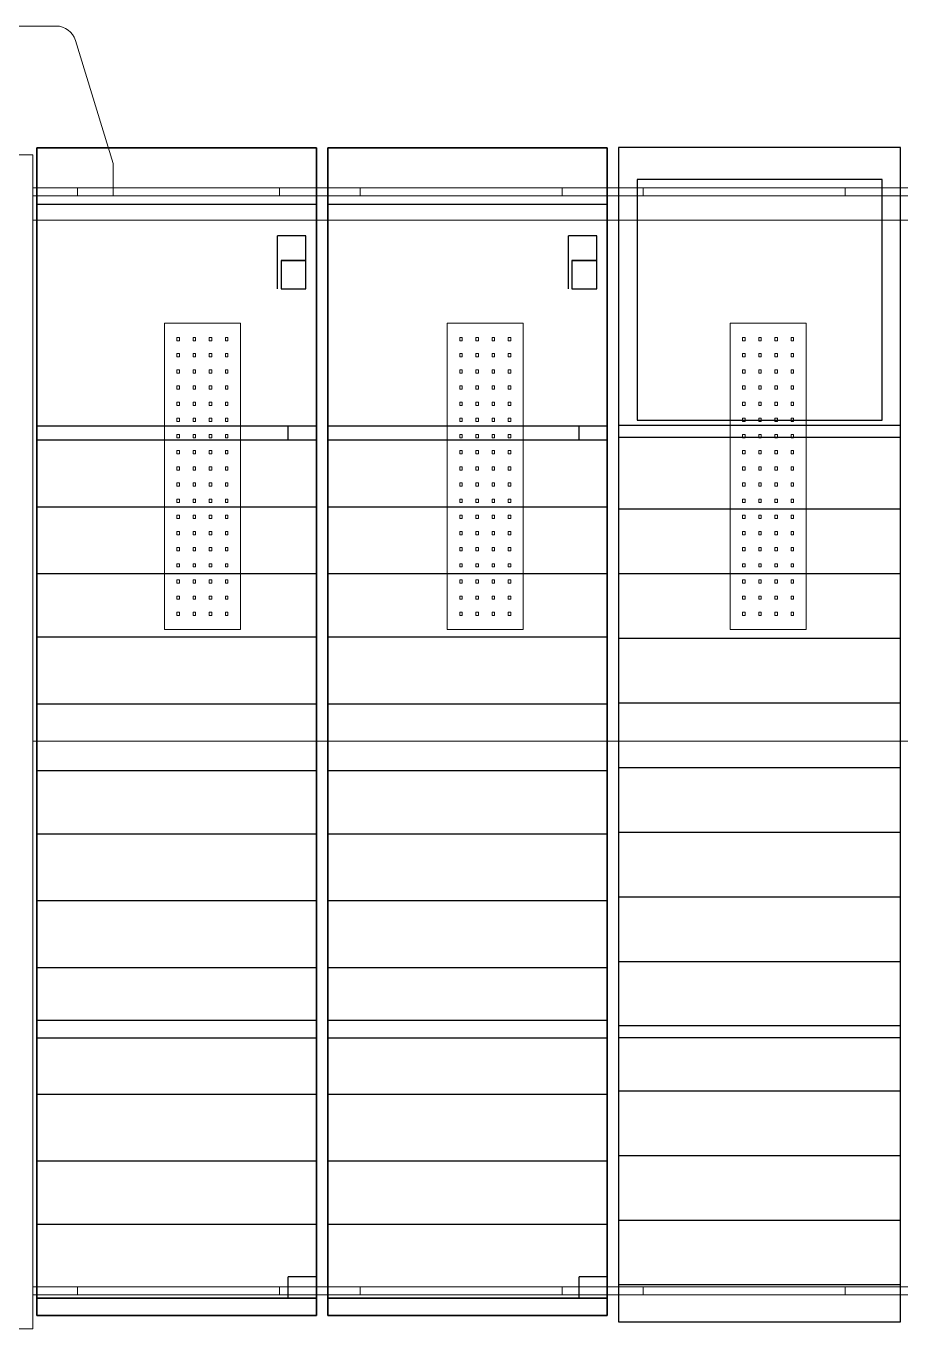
# Model space of a CAD drawing. Header units: millimetres. Extents: x 0 to 3780, y 0 to 2673.
# Drawn here: x 679.7 to 787.9, y 224.8 to 386 of the extents above; entities that cross this region are included whole.
import ezdxf

# ---------------------------------------------------------------- set-up
doc = ezdxf.new("R2010")
doc.units = ezdxf.units.MM
for name, color, linetype, lineweight in [('AM_0', 7, 'Continuous', 5), ('AM_9', 6, 'Continuous', 5), ('EPLAN102', 7, 'Continuous', 5)]:
    doc.layers.add(name, color=color, linetype=linetype, lineweight=lineweight)

msp = doc.modelspace()

# ---------------------------------------------------------------- linework, layer by layer
at = {"layer": 'AM_0'}
for p, q in [((683.39, 386.03), (657.48, 386.03)), ((690.43, 369.03), (685.78, 384.26)), ((680.48, 370.08), (670.58, 370.08)), ((680.48, 224.8), (680.48, 370.08)), ((690.43, 366.03), (690.43, 369.03)), ((680.48, 366.03), (855.73, 366.03)), ((680.48, 365.03), (855.73, 365.03)), ((855.73, 362.02), (680.48, 362.02)), ((696.79, 349.25), (696.79, 311.35)), ((706.19, 349.25), (696.79, 349.25)), ((706.19, 311.35), (706.19, 349.25)), ((731.79, 349.25), (731.79, 311.35)), ((741.19, 349.25), (731.79, 349.25)), ((741.19, 311.35), (741.19, 349.25)), ((766.79, 349.25), (766.79, 311.35)), ((776.19, 349.25), (766.79, 349.25)), ((776.19, 311.35), (776.19, 349.25)), ((698.64, 347.5), (698.34, 347.5)), ((698.34, 347.5), (698.34, 347.09)), ((698.34, 347.09), (698.64, 347.09)), ((698.64, 347.09), (698.64, 347.5)), ((700.34, 347.5), (700.34, 347.09)), ((700.64, 347.5), (700.34, 347.5)), ((700.34, 347.09), (700.64, 347.09)), ((700.64, 347.09), (700.64, 347.5)), ((702.34, 347.5), (702.34, 347.09)), ((702.64, 347.5), (702.34, 347.5)), ((702.34, 347.09), (702.64, 347.09)), ((702.64, 347.09), (702.64, 347.5)), ((704.34, 347.5), (704.34, 347.09)), ((704.64, 347.5), (704.34, 347.5)), ((704.34, 347.09), (704.64, 347.09)), ((704.64, 347.09), (704.64, 347.5)), ((733.64, 347.5), (733.34, 347.5)), ((733.34, 347.5), (733.34, 347.09)), ((733.34, 347.09), (733.64, 347.09)), ((733.64, 347.09), (733.64, 347.5)), ((735.64, 347.5), (735.34, 347.5)), ((735.34, 347.5), (735.34, 347.09)), ((735.34, 347.09), (735.64, 347.09)), ((735.64, 347.09), (735.64, 347.5)), ((737.34, 347.5), (737.34, 347.09)), ((737.64, 347.5), (737.34, 347.5)), ((737.34, 347.09), (737.64, 347.09)), ((737.64, 347.09), (737.64, 347.5)), ((739.34, 347.5), (739.34, 347.09)), ((739.64, 347.5), (739.34, 347.5)), ((739.34, 347.09), (739.64, 347.09)), ((739.64, 347.09), (739.64, 347.5)), ((768.34, 347.5), (768.34, 347.09)), ((768.64, 347.5), (768.34, 347.5)), ((768.34, 347.09), (768.64, 347.09)), ((768.64, 347.09), (768.64, 347.5)), ((770.34, 347.5), (770.34, 347.09)), ((770.64, 347.5), (770.34, 347.5)), ((770.34, 347.09), (770.64, 347.09)), ((770.64, 347.09), (770.64, 347.5)), ((772.34, 347.5), (772.34, 347.09)), ((772.64, 347.5), (772.34, 347.5)), ((772.34, 347.09), (772.64, 347.09)), ((772.64, 347.09), (772.64, 347.5)), ((774.34, 347.5), (774.34, 347.09)), ((774.64, 347.5), (774.34, 347.5)), ((774.34, 347.09), (774.64, 347.09)), ((774.64, 347.09), (774.64, 347.5)), ((698.34, 345.5), (698.34, 345.09)), ((698.64, 345.5), (698.34, 345.5)), ((698.34, 345.09), (698.64, 345.09)), ((698.64, 345.09), (698.64, 345.5)), ((700.34, 345.5), (700.34, 345.09)), ((700.64, 345.5), (700.34, 345.5)), ((700.34, 345.09), (700.64, 345.09)), ((700.64, 345.09), (700.64, 345.5)), ((702.64, 345.5), (702.34, 345.5)), ((702.34, 345.5), (702.34, 345.09)), ((702.34, 345.09), (702.64, 345.09)), ((702.64, 345.09), (702.64, 345.5)), ((704.34, 345.5), (704.34, 345.09)), ((704.64, 345.5), (704.34, 345.5)), ((704.34, 345.09), (704.64, 345.09)), ((704.64, 345.09), (704.64, 345.5)), ((733.64, 345.5), (733.34, 345.5)), ((733.34, 345.5), (733.34, 345.09)), ((733.34, 345.09), (733.64, 345.09)), ((733.64, 345.09), (733.64, 345.5)), ((735.64, 345.5), (735.34, 345.5)), ((735.34, 345.5), (735.34, 345.09)), ((735.34, 345.09), (735.64, 345.09)), ((735.64, 345.09), (735.64, 345.5)), ((737.34, 345.5), (737.34, 345.09)), ((737.64, 345.5), (737.34, 345.5)), ((737.34, 345.09), (737.64, 345.09)), ((737.64, 345.09), (737.64, 345.5)), ((739.34, 345.5), (739.34, 345.09)), ((739.64, 345.5), (739.34, 345.5)), ((739.34, 345.09), (739.64, 345.09)), ((739.64, 345.09), (739.64, 345.5)), ((768.34, 345.5), (768.34, 345.09)), ((768.64, 345.5), (768.34, 345.5)), ((768.34, 345.09), (768.64, 345.09)), ((768.64, 345.09), (768.64, 345.5)), ((770.34, 345.5), (770.34, 345.09)), ((770.64, 345.5), (770.34, 345.5)), ((770.34, 345.09), (770.64, 345.09)), ((770.64, 345.09), (770.64, 345.5)), ((772.34, 345.5), (772.34, 345.09)), ((772.64, 345.5), (772.34, 345.5)), ((772.34, 345.09), (772.64, 345.09)), ((772.64, 345.09), (772.64, 345.5)), ((774.34, 345.5), (774.34, 345.09)), ((774.64, 345.5), (774.34, 345.5)), ((774.34, 345.09), (774.64, 345.09)), ((774.64, 345.09), (774.64, 345.5)), ((698.34, 343.5), (698.34, 343.09)), ((698.64, 343.5), (698.34, 343.5)), ((698.64, 343.09), (698.64, 343.5)), ((700.34, 343.5), (700.34, 343.09)), ((700.64, 343.5), (700.34, 343.5)), ((700.64, 343.09), (700.64, 343.5)), ((702.34, 343.5), (702.34, 343.09)), ((702.64, 343.5), (702.34, 343.5)), ((702.64, 343.09), (702.64, 343.5)), ((704.34, 343.5), (704.34, 343.09)), ((704.64, 343.5), (704.34, 343.5)), ((704.64, 343.09), (704.64, 343.5)), ((733.64, 343.5), (733.34, 343.5)), ((733.34, 343.5), (733.34, 343.09)), ((733.64, 343.09), (733.64, 343.5)), ((735.64, 343.5), (735.34, 343.5)), ((735.34, 343.5), (735.34, 343.09)), ((735.64, 343.09), (735.64, 343.5)), ((737.34, 343.5), (737.34, 343.09)), ((737.64, 343.5), (737.34, 343.5)), ((737.64, 343.09), (737.64, 343.5)), ((739.34, 343.5), (739.34, 343.09)), ((739.64, 343.5), (739.34, 343.5)), ((739.64, 343.09), (739.64, 343.5)), ((768.34, 343.5), (768.34, 343.09)), ((768.64, 343.5), (768.34, 343.5)), ((768.64, 343.09), (768.64, 343.5)), ((770.34, 343.5), (770.34, 343.09)), ((770.64, 343.5), (770.34, 343.5)), ((770.64, 343.09), (770.64, 343.5)), ((772.64, 343.5), (772.34, 343.5)), ((772.34, 343.5), (772.34, 343.09)), ((772.64, 343.09), (772.64, 343.5)), ((774.34, 343.5), (774.34, 343.09)), ((774.64, 343.5), (774.34, 343.5)), ((774.64, 343.09), (774.64, 343.5)), ((698.34, 343.09), (698.64, 343.09)), ((700.34, 343.09), (700.64, 343.09)), ((702.34, 343.09), (702.64, 343.09)), ((704.34, 343.09), (704.64, 343.09)), ((733.34, 343.09), (733.64, 343.09)), ((735.34, 343.09), (735.64, 343.09)), ((737.34, 343.09), (737.64, 343.09)), ((739.34, 343.09), (739.64, 343.09)), ((768.34, 343.09), (768.64, 343.09)), ((770.34, 343.09), (770.64, 343.09)), ((772.34, 343.09), (772.64, 343.09)), ((774.34, 343.09), (774.64, 343.09)), ((698.64, 341.5), (698.34, 341.5)), ((698.34, 341.5), (698.34, 341.09)), ((698.34, 341.09), (698.64, 341.09)), ((698.64, 341.09), (698.64, 341.5)), ((700.34, 341.5), (700.34, 341.09)), ((700.64, 341.5), (700.34, 341.5)), ((700.34, 341.09), (700.64, 341.09)), ((700.64, 341.09), (700.64, 341.5)), ((702.34, 341.5), (702.34, 341.09)), ((702.64, 341.5), (702.34, 341.5)), ((702.34, 341.09), (702.64, 341.09)), ((702.64, 341.09), (702.64, 341.5)), ((704.64, 341.5), (704.34, 341.5)), ((704.34, 341.5), (704.34, 341.09)), ((704.34, 341.09), (704.64, 341.09)), ((704.64, 341.09), (704.64, 341.5)), ((733.64, 341.5), (733.34, 341.5)), ((733.34, 341.5), (733.34, 341.09)), ((733.34, 341.09), (733.64, 341.09)), ((733.64, 341.09), (733.64, 341.5)), ((735.64, 341.5), (735.34, 341.5)), ((735.34, 341.5), (735.34, 341.09)), ((735.34, 341.09), (735.64, 341.09)), ((735.64, 341.09), (735.64, 341.5)), ((737.34, 341.5), (737.34, 341.09)), ((737.64, 341.5), (737.34, 341.5)), ((737.34, 341.09), (737.64, 341.09)), ((737.64, 341.09), (737.64, 341.5)), ((739.34, 341.5), (739.34, 341.09)), ((739.64, 341.5), (739.34, 341.5)), ((739.34, 341.09), (739.64, 341.09)), ((739.64, 341.09), (739.64, 341.5)), ((768.34, 341.5), (768.34, 341.09)), ((768.64, 341.5), (768.34, 341.5)), ((768.34, 341.09), (768.64, 341.09)), ((768.64, 341.09), (768.64, 341.5)), ((770.34, 341.5), (770.34, 341.09)), ((770.64, 341.5), (770.34, 341.5)), ((770.34, 341.09), (770.64, 341.09)), ((770.64, 341.09), (770.64, 341.5)), ((772.34, 341.5), (772.34, 341.09)), ((772.64, 341.5), (772.34, 341.5)), ((772.34, 341.09), (772.64, 341.09)), ((772.64, 341.09), (772.64, 341.5)), ((774.34, 341.5), (774.34, 341.09)), ((774.64, 341.5), (774.34, 341.5)), ((774.34, 341.09), (774.64, 341.09)), ((774.64, 341.09), (774.64, 341.5)), ((698.64, 339.5), (698.34, 339.5)), ((698.34, 339.5), (698.34, 339.09)), ((698.34, 339.09), (698.64, 339.09)), ((698.64, 339.09), (698.64, 339.5)), ((700.34, 339.5), (700.34, 339.09)), ((700.64, 339.5), (700.34, 339.5)), ((700.34, 339.09), (700.64, 339.09)), ((700.64, 339.09), (700.64, 339.5)), ((702.34, 339.5), (702.34, 339.09)), ((702.64, 339.5), (702.34, 339.5)), ((702.34, 339.09), (702.64, 339.09)), ((702.64, 339.09), (702.64, 339.5)), ((704.34, 339.5), (704.34, 339.09)), ((704.64, 339.5), (704.34, 339.5)), ((704.34, 339.09), (704.64, 339.09)), ((704.64, 339.09), (704.64, 339.5)), ((733.64, 339.5), (733.34, 339.5)), ((733.34, 339.5), (733.34, 339.09)), ((733.34, 339.09), (733.64, 339.09)), ((733.64, 339.09), (733.64, 339.5)), ((735.64, 339.5), (735.34, 339.5)), ((735.34, 339.5), (735.34, 339.09)), ((735.34, 339.09), (735.64, 339.09)), ((735.64, 339.09), (735.64, 339.5)), ((737.34, 339.5), (737.34, 339.09)), ((737.64, 339.5), (737.34, 339.5)), ((737.34, 339.09), (737.64, 339.09)), ((737.64, 339.09), (737.64, 339.5)), ((739.34, 339.5), (739.34, 339.09)), ((739.64, 339.5), (739.34, 339.5)), ((739.34, 339.09), (739.64, 339.09)), ((739.64, 339.09), (739.64, 339.5)), ((768.34, 339.5), (768.34, 339.09)), ((768.64, 339.5), (768.34, 339.5)), ((768.34, 339.09), (768.64, 339.09)), ((768.64, 339.09), (768.64, 339.5)), ((770.34, 339.5), (770.34, 339.09)), ((770.64, 339.5), (770.34, 339.5)), ((770.34, 339.09), (770.64, 339.09)), ((770.64, 339.09), (770.64, 339.5)), ((772.64, 339.5), (772.34, 339.5)), ((772.34, 339.5), (772.34, 339.09)), ((772.34, 339.09), (772.64, 339.09)), ((772.64, 339.09), (772.64, 339.5)), ((774.34, 339.5), (774.34, 339.09)), ((774.64, 339.5), (774.34, 339.5)), ((774.34, 339.09), (774.64, 339.09)), ((774.64, 339.09), (774.64, 339.5)), ((698.34, 337.5), (698.34, 337.09)), ((698.64, 337.5), (698.34, 337.5)), ((698.34, 337.09), (698.64, 337.09)), ((698.64, 337.09), (698.64, 337.5)), ((700.34, 337.5), (700.34, 337.09)), ((700.64, 337.5), (700.34, 337.5)), ((700.34, 337.09), (700.64, 337.09)), ((700.64, 337.09), (700.64, 337.5)), ((702.34, 337.5), (702.34, 337.09)), ((702.64, 337.5), (702.34, 337.5)), ((702.34, 337.09), (702.64, 337.09)), ((702.64, 337.09), (702.64, 337.5)), ((704.34, 337.5), (704.34, 337.09)), ((704.64, 337.5), (704.34, 337.5)), ((704.34, 337.09), (704.64, 337.09)), ((704.64, 337.09), (704.64, 337.5)), ((733.64, 337.5), (733.34, 337.5)), ((733.34, 337.5), (733.34, 337.09)), ((733.34, 337.09), (733.64, 337.09)), ((733.64, 337.09), (733.64, 337.5)), ((735.64, 337.5), (735.34, 337.5)), ((735.34, 337.5), (735.34, 337.09)), ((735.34, 337.09), (735.64, 337.09)), ((735.64, 337.09), (735.64, 337.5)), ((737.34, 337.5), (737.34, 337.09)), ((737.64, 337.5), (737.34, 337.5)), ((737.34, 337.09), (737.64, 337.09)), ((737.64, 337.09), (737.64, 337.5)), ((739.34, 337.5), (739.34, 337.09)), ((739.64, 337.5), (739.34, 337.5)), ((739.34, 337.09), (739.64, 337.09)), ((739.64, 337.09), (739.64, 337.5)), ((768.34, 337.5), (768.34, 337.09)), ((768.64, 337.5), (768.34, 337.5)), ((768.34, 337.09), (768.64, 337.09)), ((768.64, 337.09), (768.64, 337.5)), ((770.34, 337.5), (770.34, 337.09)), ((770.64, 337.5), (770.34, 337.5)), ((770.34, 337.09), (770.64, 337.09)), ((770.64, 337.09), (770.64, 337.5)), ((772.34, 337.5), (772.34, 337.09)), ((772.64, 337.5), (772.34, 337.5)), ((772.34, 337.09), (772.64, 337.09)), ((772.64, 337.09), (772.64, 337.5)), ((774.34, 337.5), (774.34, 337.09)), ((774.64, 337.5), (774.34, 337.5)), ((774.34, 337.09), (774.64, 337.09)), ((774.64, 337.09), (774.64, 337.5)), ((698.34, 335.5), (698.34, 335.09)), ((698.64, 335.5), (698.34, 335.5)), ((698.64, 335.09), (698.64, 335.5)), ((700.34, 335.5), (700.34, 335.09)), ((700.64, 335.5), (700.34, 335.5)), ((700.64, 335.09), (700.64, 335.5)), ((702.34, 335.5), (702.34, 335.09)), ((702.64, 335.5), (702.34, 335.5)), ((702.64, 335.09), (702.64, 335.5)), ((704.34, 335.5), (704.34, 335.09)), ((704.64, 335.5), (704.34, 335.5)), ((704.64, 335.09), (704.64, 335.5)), ((733.64, 335.5), (733.34, 335.5)), ((733.34, 335.5), (733.34, 335.09)), ((733.64, 335.09), (733.64, 335.5)), ((735.64, 335.5), (735.34, 335.5)), ((735.34, 335.5), (735.34, 335.09)), ((735.64, 335.09), (735.64, 335.5)), ((737.64, 335.5), (737.34, 335.5)), ((737.34, 335.5), (737.34, 335.09)), ((737.64, 335.09), (737.64, 335.5)), ((739.34, 335.5), (739.34, 335.09)), ((739.64, 335.5), (739.34, 335.5)), ((739.64, 335.09), (739.64, 335.5)), ((768.34, 335.5), (768.34, 335.09)), ((768.64, 335.5), (768.34, 335.5)), ((768.64, 335.09), (768.64, 335.5)), ((770.34, 335.5), (770.34, 335.09)), ((770.64, 335.5), (770.34, 335.5)), ((770.64, 335.09), (770.64, 335.5)), ((772.34, 335.5), (772.34, 335.09)), ((772.64, 335.5), (772.34, 335.5)), ((772.64, 335.09), (772.64, 335.5)), ((774.34, 335.5), (774.34, 335.09)), ((774.64, 335.5), (774.34, 335.5)), ((774.64, 335.09), (774.64, 335.5)), ((698.34, 335.09), (698.64, 335.09)), ((700.34, 335.09), (700.64, 335.09)), ((702.34, 335.09), (702.64, 335.09)), ((704.34, 335.09), (704.64, 335.09)), ((733.34, 335.09), (733.64, 335.09)), ((735.34, 335.09), (735.64, 335.09)), ((737.34, 335.09), (737.64, 335.09)), ((739.34, 335.09), (739.64, 335.09)), ((768.34, 335.09), (768.64, 335.09)), ((770.34, 335.09), (770.64, 335.09)), ((772.34, 335.09), (772.64, 335.09)), ((774.34, 335.09), (774.64, 335.09)), ((698.34, 333.5), (698.34, 333.09)), ((698.64, 333.5), (698.34, 333.5)), ((698.34, 333.09), (698.64, 333.09)), ((698.64, 333.09), (698.64, 333.5)), ((700.34, 333.5), (700.34, 333.09)), ((700.64, 333.5), (700.34, 333.5)), ((700.34, 333.09), (700.64, 333.09)), ((700.64, 333.09), (700.64, 333.5)), ((702.34, 333.5), (702.34, 333.09)), ((702.64, 333.5), (702.34, 333.5)), ((702.34, 333.09), (702.64, 333.09)), ((702.64, 333.09), (702.64, 333.5)), ((704.64, 333.5), (704.34, 333.5)), ((704.34, 333.5), (704.34, 333.09)), ((704.34, 333.09), (704.64, 333.09)), ((704.64, 333.09), (704.64, 333.5)), ((733.64, 333.5), (733.34, 333.5)), ((733.34, 333.5), (733.34, 333.09)), ((733.34, 333.09), (733.64, 333.09)), ((733.64, 333.09), (733.64, 333.5)), ((735.64, 333.5), (735.34, 333.5)), ((735.34, 333.5), (735.34, 333.09)), ((735.34, 333.09), (735.64, 333.09)), ((735.64, 333.09), (735.64, 333.5)), ((737.64, 333.5), (737.34, 333.5)), ((737.34, 333.5), (737.34, 333.09)), ((737.34, 333.09), (737.64, 333.09)), ((737.64, 333.09), (737.64, 333.5)), ((739.34, 333.5), (739.34, 333.09)), ((739.64, 333.5), (739.34, 333.5)), ((739.34, 333.09), (739.64, 333.09)), ((739.64, 333.09), (739.64, 333.5)), ((768.34, 333.5), (768.34, 333.09)), ((768.64, 333.5), (768.34, 333.5)), ((768.34, 333.09), (768.64, 333.09)), ((768.64, 333.09), (768.64, 333.5)), ((770.34, 333.5), (770.34, 333.09)), ((770.64, 333.5), (770.34, 333.5)), ((770.34, 333.09), (770.64, 333.09)), ((770.64, 333.09), (770.64, 333.5)), ((772.34, 333.5), (772.34, 333.09)), ((772.64, 333.5), (772.34, 333.5)), ((772.34, 333.09), (772.64, 333.09)), ((772.64, 333.09), (772.64, 333.5)), ((774.34, 333.5), (774.34, 333.09)), ((774.64, 333.5), (774.34, 333.5)), ((774.34, 333.09), (774.64, 333.09)), ((774.64, 333.09), (774.64, 333.5)), ((698.34, 331.5), (698.34, 331.09)), ((698.64, 331.5), (698.34, 331.5)), ((698.34, 331.09), (698.64, 331.09)), ((698.64, 331.09), (698.64, 331.5)), ((700.34, 331.5), (700.34, 331.09)), ((700.64, 331.5), (700.34, 331.5)), ((700.34, 331.09), (700.64, 331.09)), ((700.64, 331.09), (700.64, 331.5)), ((702.34, 331.5), (702.34, 331.09)), ((702.64, 331.5), (702.34, 331.5)), ((702.34, 331.09), (702.64, 331.09)), ((702.64, 331.09), (702.64, 331.5)), ((704.34, 331.5), (704.34, 331.09)), ((704.64, 331.5), (704.34, 331.5)), ((704.34, 331.09), (704.64, 331.09)), ((704.64, 331.09), (704.64, 331.5)), ((733.64, 331.5), (733.34, 331.5)), ((733.34, 331.5), (733.34, 331.09)), ((733.34, 331.09), (733.64, 331.09)), ((733.64, 331.09), (733.64, 331.5)), ((735.64, 331.5), (735.34, 331.5)), ((735.34, 331.5), (735.34, 331.09)), ((735.34, 331.09), (735.64, 331.09)), ((735.64, 331.09), (735.64, 331.5)), ((737.64, 331.5), (737.34, 331.5)), ((737.34, 331.5), (737.34, 331.09)), ((737.34, 331.09), (737.64, 331.09)), ((737.64, 331.09), (737.64, 331.5)), ((739.34, 331.5), (739.34, 331.09)), ((739.64, 331.5), (739.34, 331.5)), ((739.34, 331.09), (739.64, 331.09)), ((739.64, 331.09), (739.64, 331.5)), ((768.34, 331.5), (768.34, 331.09)), ((768.64, 331.5), (768.34, 331.5)), ((768.34, 331.09), (768.64, 331.09)), ((768.64, 331.09), (768.64, 331.5)), ((770.34, 331.5), (770.34, 331.09)), ((770.64, 331.5), (770.34, 331.5)), ((770.34, 331.09), (770.64, 331.09)), ((770.64, 331.09), (770.64, 331.5)), ((772.34, 331.5), (772.34, 331.09)), ((772.64, 331.5), (772.34, 331.5)), ((772.34, 331.09), (772.64, 331.09)), ((772.64, 331.09), (772.64, 331.5)), ((774.34, 331.5), (774.34, 331.09)), ((774.64, 331.5), (774.34, 331.5)), ((774.34, 331.09), (774.64, 331.09)), ((774.64, 331.09), (774.64, 331.5)), ((698.64, 329.5), (698.34, 329.5)), ((698.34, 329.5), (698.34, 329.09)), ((698.34, 329.09), (698.64, 329.09)), ((698.64, 329.09), (698.64, 329.5)), ((700.34, 329.5), (700.34, 329.09)), ((700.64, 329.5), (700.34, 329.5)), ((700.34, 329.09), (700.64, 329.09)), ((700.64, 329.09), (700.64, 329.5)), ((702.34, 329.5), (702.34, 329.09)), ((702.64, 329.5), (702.34, 329.5)), ((702.34, 329.09), (702.64, 329.09)), ((702.64, 329.09), (702.64, 329.5)), ((704.64, 329.5), (704.34, 329.5)), ((704.34, 329.5), (704.34, 329.09)), ((704.34, 329.09), (704.64, 329.09)), ((704.64, 329.09), (704.64, 329.5)), ((733.64, 329.5), (733.34, 329.5)), ((733.34, 329.5), (733.34, 329.09)), ((733.34, 329.09), (733.64, 329.09)), ((733.64, 329.09), (733.64, 329.5)), ((735.64, 329.5), (735.34, 329.5)), ((735.34, 329.5), (735.34, 329.09)), ((735.34, 329.09), (735.64, 329.09)), ((735.64, 329.09), (735.64, 329.5)), ((737.64, 329.5), (737.34, 329.5)), ((737.34, 329.5), (737.34, 329.09)), ((737.34, 329.09), (737.64, 329.09)), ((737.64, 329.09), (737.64, 329.5)), ((739.34, 329.5), (739.34, 329.09)), ((739.64, 329.5), (739.34, 329.5)), ((739.34, 329.09), (739.64, 329.09)), ((739.64, 329.09), (739.64, 329.5)), ((768.34, 329.5), (768.34, 329.09)), ((768.64, 329.5), (768.34, 329.5)), ((768.34, 329.09), (768.64, 329.09)), ((768.64, 329.09), (768.64, 329.5)), ((770.34, 329.5), (770.34, 329.09)), ((770.64, 329.5), (770.34, 329.5)), ((770.34, 329.09), (770.64, 329.09)), ((770.64, 329.09), (770.64, 329.5)), ((772.34, 329.5), (772.34, 329.09)), ((772.64, 329.5), (772.34, 329.5)), ((772.34, 329.09), (772.64, 329.09)), ((772.64, 329.09), (772.64, 329.5)), ((774.34, 329.5), (774.34, 329.09)), ((774.64, 329.5), (774.34, 329.5)), ((774.34, 329.09), (774.64, 329.09)), ((774.64, 329.09), (774.64, 329.5)), ((698.34, 327.5), (698.34, 327.09)), ((698.64, 327.5), (698.34, 327.5)), ((698.64, 327.09), (698.64, 327.5)), ((700.34, 327.5), (700.34, 327.09)), ((700.64, 327.5), (700.34, 327.5)), ((700.64, 327.09), (700.64, 327.5)), ((702.34, 327.5), (702.34, 327.09)), ((702.64, 327.5), (702.34, 327.5)), ((702.64, 327.09), (702.64, 327.5)), ((704.34, 327.5), (704.34, 327.09)), ((704.64, 327.5), (704.34, 327.5)), ((704.64, 327.09), (704.64, 327.5)), ((733.64, 327.5), (733.34, 327.5)), ((733.34, 327.5), (733.34, 327.09)), ((733.64, 327.09), (733.64, 327.5)), ((735.64, 327.5), (735.34, 327.5)), ((735.34, 327.5), (735.34, 327.09)), ((735.64, 327.09), (735.64, 327.5)), ((737.64, 327.5), (737.34, 327.5)), ((737.34, 327.5), (737.34, 327.09)), ((737.64, 327.09), (737.64, 327.5)), ((739.34, 327.5), (739.34, 327.09)), ((739.64, 327.5), (739.34, 327.5)), ((739.64, 327.09), (739.64, 327.5)), ((768.34, 327.5), (768.34, 327.09)), ((768.64, 327.5), (768.34, 327.5)), ((768.64, 327.09), (768.64, 327.5)), ((770.34, 327.5), (770.34, 327.09)), ((770.64, 327.5), (770.34, 327.5)), ((770.64, 327.09), (770.64, 327.5)), ((772.34, 327.5), (772.34, 327.09)), ((772.64, 327.5), (772.34, 327.5)), ((772.64, 327.09), (772.64, 327.5)), ((774.34, 327.5), (774.34, 327.09)), ((774.64, 327.5), (774.34, 327.5)), ((774.64, 327.09), (774.64, 327.5)), ((698.34, 327.09), (698.64, 327.09)), ((700.34, 327.09), (700.64, 327.09)), ((702.34, 327.09), (702.64, 327.09)), ((704.34, 327.09), (704.64, 327.09)), ((733.34, 327.09), (733.64, 327.09)), ((735.34, 327.09), (735.64, 327.09)), ((737.34, 327.09), (737.64, 327.09)), ((739.34, 327.09), (739.64, 327.09)), ((768.34, 327.09), (768.64, 327.09)), ((770.34, 327.09), (770.64, 327.09)), ((772.34, 327.09), (772.64, 327.09)), ((774.34, 327.09), (774.64, 327.09)), ((698.34, 325.5), (698.34, 325.09)), ((698.64, 325.5), (698.34, 325.5)), ((698.34, 325.09), (698.64, 325.09)), ((698.64, 325.09), (698.64, 325.5)), ((700.34, 325.5), (700.34, 325.09)), ((700.64, 325.5), (700.34, 325.5)), ((700.34, 325.09), (700.64, 325.09)), ((700.64, 325.09), (700.64, 325.5)), ((702.34, 325.5), (702.34, 325.09)), ((702.64, 325.5), (702.34, 325.5)), ((702.34, 325.09), (702.64, 325.09)), ((702.64, 325.09), (702.64, 325.5)), ((704.34, 325.5), (704.34, 325.09)), ((704.64, 325.5), (704.34, 325.5)), ((704.34, 325.09), (704.64, 325.09)), ((704.64, 325.09), (704.64, 325.5)), ((733.64, 325.5), (733.34, 325.5)), ((733.34, 325.5), (733.34, 325.09)), ((733.34, 325.09), (733.64, 325.09)), ((733.64, 325.09), (733.64, 325.5)), ((735.64, 325.5), (735.34, 325.5)), ((735.34, 325.5), (735.34, 325.09)), ((735.34, 325.09), (735.64, 325.09)), ((735.64, 325.09), (735.64, 325.5)), ((737.34, 325.5), (737.34, 325.09)), ((737.64, 325.5), (737.34, 325.5)), ((737.34, 325.09), (737.64, 325.09)), ((737.64, 325.09), (737.64, 325.5)), ((739.34, 325.5), (739.34, 325.09)), ((739.64, 325.5), (739.34, 325.5)), ((739.34, 325.09), (739.64, 325.09)), ((739.64, 325.09), (739.64, 325.5)), ((768.34, 325.5), (768.34, 325.09)), ((768.64, 325.5), (768.34, 325.5)), ((768.34, 325.09), (768.64, 325.09)), ((768.64, 325.09), (768.64, 325.5)), ((770.34, 325.5), (770.34, 325.09)), ((770.64, 325.5), (770.34, 325.5)), ((770.34, 325.09), (770.64, 325.09)), ((770.64, 325.09), (770.64, 325.5)), ((772.34, 325.5), (772.34, 325.09)), ((772.64, 325.5), (772.34, 325.5)), ((772.34, 325.09), (772.64, 325.09)), ((772.64, 325.09), (772.64, 325.5)), ((774.34, 325.5), (774.34, 325.09)), ((774.64, 325.5), (774.34, 325.5)), ((774.34, 325.09), (774.64, 325.09)), ((774.64, 325.09), (774.64, 325.5)), ((698.34, 323.5), (698.34, 323.09)), ((698.64, 323.5), (698.34, 323.5)), ((698.34, 323.09), (698.64, 323.09)), ((698.64, 323.09), (698.64, 323.5)), ((700.34, 323.5), (700.34, 323.09)), ((700.64, 323.5), (700.34, 323.5)), ((700.34, 323.09), (700.64, 323.09)), ((700.64, 323.09), (700.64, 323.5)), ((702.34, 323.5), (702.34, 323.09)), ((702.64, 323.5), (702.34, 323.5)), ((702.34, 323.09), (702.64, 323.09)), ((702.64, 323.09), (702.64, 323.5)), ((704.64, 323.5), (704.34, 323.5)), ((704.34, 323.5), (704.34, 323.09)), ((704.34, 323.09), (704.64, 323.09)), ((704.64, 323.09), (704.64, 323.5)), ((733.64, 323.5), (733.34, 323.5)), ((733.34, 323.5), (733.34, 323.09)), ((733.34, 323.09), (733.64, 323.09)), ((733.64, 323.09), (733.64, 323.5)), ((735.34, 323.5), (735.34, 323.09)), ((735.64, 323.5), (735.34, 323.5)), ((735.34, 323.09), (735.64, 323.09)), ((735.64, 323.09), (735.64, 323.5)), ((737.34, 323.5), (737.34, 323.09)), ((737.64, 323.5), (737.34, 323.5)), ((737.34, 323.09), (737.64, 323.09)), ((737.64, 323.09), (737.64, 323.5)), ((739.34, 323.5), (739.34, 323.09)), ((739.64, 323.5), (739.34, 323.5)), ((739.34, 323.09), (739.64, 323.09)), ((739.64, 323.09), (739.64, 323.5)), ((768.34, 323.5), (768.34, 323.09)), ((768.64, 323.5), (768.34, 323.5)), ((768.34, 323.09), (768.64, 323.09)), ((768.64, 323.09), (768.64, 323.5)), ((770.34, 323.5), (770.34, 323.09)), ((770.64, 323.5), (770.34, 323.5)), ((770.34, 323.09), (770.64, 323.09)), ((770.64, 323.09), (770.64, 323.5)), ((772.34, 323.5), (772.34, 323.09)), ((772.64, 323.5), (772.34, 323.5)), ((772.34, 323.09), (772.64, 323.09)), ((772.64, 323.09), (772.64, 323.5)), ((774.34, 323.5), (774.34, 323.09)), ((774.64, 323.5), (774.34, 323.5)), ((774.34, 323.09), (774.64, 323.09)), ((774.64, 323.09), (774.64, 323.5)), ((698.34, 321.5), (698.34, 321.09)), ((698.64, 321.5), (698.34, 321.5)), ((698.34, 321.09), (698.64, 321.09)), ((698.64, 321.09), (698.64, 321.5)), ((700.34, 321.5), (700.34, 321.09)), ((700.64, 321.5), (700.34, 321.5)), ((700.34, 321.09), (700.64, 321.09)), ((700.64, 321.09), (700.64, 321.5)), ((702.34, 321.5), (702.34, 321.09)), ((702.64, 321.5), (702.34, 321.5)), ((702.34, 321.09), (702.64, 321.09)), ((702.64, 321.09), (702.64, 321.5)), ((704.34, 321.5), (704.34, 321.09)), ((704.64, 321.5), (704.34, 321.5)), ((704.34, 321.09), (704.64, 321.09)), ((704.64, 321.09), (704.64, 321.5)), ((733.64, 321.5), (733.34, 321.5)), ((733.34, 321.5), (733.34, 321.09)), ((733.34, 321.09), (733.64, 321.09)), ((733.64, 321.09), (733.64, 321.5)), ((735.34, 321.5), (735.34, 321.09)), ((735.64, 321.5), (735.34, 321.5)), ((735.34, 321.09), (735.64, 321.09)), ((735.64, 321.09), (735.64, 321.5)), ((737.34, 321.5), (737.34, 321.09)), ((737.64, 321.5), (737.34, 321.5)), ((737.34, 321.09), (737.64, 321.09)), ((737.64, 321.09), (737.64, 321.5)), ((739.34, 321.5), (739.34, 321.09)), ((739.64, 321.5), (739.34, 321.5)), ((739.34, 321.09), (739.64, 321.09)), ((739.64, 321.09), (739.64, 321.5)), ((768.34, 321.5), (768.34, 321.09)), ((768.64, 321.5), (768.34, 321.5)), ((768.34, 321.09), (768.64, 321.09)), ((768.64, 321.09), (768.64, 321.5)), ((770.34, 321.5), (770.34, 321.09)), ((770.64, 321.5), (770.34, 321.5)), ((770.34, 321.09), (770.64, 321.09)), ((770.64, 321.09), (770.64, 321.5)), ((772.34, 321.5), (772.34, 321.09)), ((772.64, 321.5), (772.34, 321.5)), ((772.34, 321.09), (772.64, 321.09)), ((772.64, 321.09), (772.64, 321.5)), ((774.34, 321.5), (774.34, 321.09)), ((774.64, 321.5), (774.34, 321.5)), ((774.34, 321.09), (774.64, 321.09)), ((774.64, 321.09), (774.64, 321.5)), ((698.34, 319.5), (698.34, 319.09)), ((698.64, 319.5), (698.34, 319.5)), ((698.64, 319.09), (698.64, 319.5)), ((700.34, 319.5), (700.34, 319.09)), ((700.64, 319.5), (700.34, 319.5)), ((700.64, 319.09), (700.64, 319.5)), ((702.34, 319.5), (702.34, 319.09)), ((702.64, 319.5), (702.34, 319.5)), ((702.64, 319.09), (702.64, 319.5)), ((704.34, 319.5), (704.34, 319.09)), ((704.64, 319.5), (704.34, 319.5)), ((704.64, 319.09), (704.64, 319.5)), ((733.64, 319.5), (733.34, 319.5)), ((733.34, 319.5), (733.34, 319.09)), ((733.64, 319.09), (733.64, 319.5)), ((735.34, 319.5), (735.34, 319.09)), ((735.64, 319.5), (735.34, 319.5)), ((735.64, 319.09), (735.64, 319.5)), ((737.34, 319.5), (737.34, 319.09)), ((737.64, 319.5), (737.34, 319.5)), ((737.64, 319.09), (737.64, 319.5)), ((739.34, 319.5), (739.34, 319.09)), ((739.64, 319.5), (739.34, 319.5)), ((739.64, 319.09), (739.64, 319.5)), ((768.34, 319.5), (768.34, 319.09)), ((768.64, 319.5), (768.34, 319.5)), ((768.64, 319.09), (768.64, 319.5)), ((770.34, 319.5), (770.34, 319.09)), ((770.64, 319.5), (770.34, 319.5)), ((770.64, 319.09), (770.64, 319.5)), ((772.34, 319.5), (772.34, 319.09)), ((772.64, 319.5), (772.34, 319.5)), ((772.64, 319.09), (772.64, 319.5)), ((774.34, 319.5), (774.34, 319.09)), ((774.64, 319.5), (774.34, 319.5)), ((774.64, 319.09), (774.64, 319.5)), ((698.34, 319.09), (698.64, 319.09)), ((700.34, 319.09), (700.64, 319.09)), ((702.34, 319.09), (702.64, 319.09)), ((704.34, 319.09), (704.64, 319.09)), ((733.34, 319.09), (733.64, 319.09)), ((735.34, 319.09), (735.64, 319.09)), ((737.34, 319.09), (737.64, 319.09)), ((739.34, 319.09), (739.64, 319.09)), ((768.34, 319.09), (768.64, 319.09)), ((770.34, 319.09), (770.64, 319.09)), ((772.34, 319.09), (772.64, 319.09)), ((774.34, 319.09), (774.64, 319.09)), ((698.34, 317.5), (698.34, 317.09)), ((698.64, 317.5), (698.34, 317.5)), ((698.34, 317.09), (698.64, 317.09)), ((698.64, 317.09), (698.64, 317.5)), ((700.34, 317.5), (700.34, 317.09)), ((700.64, 317.5), (700.34, 317.5)), ((700.34, 317.09), (700.64, 317.09)), ((700.64, 317.09), (700.64, 317.5)), ((702.34, 317.5), (702.34, 317.09)), ((702.64, 317.5), (702.34, 317.5)), ((702.34, 317.09), (702.64, 317.09)), ((702.64, 317.09), (702.64, 317.5)), ((704.34, 317.5), (704.34, 317.09)), ((704.64, 317.5), (704.34, 317.5)), ((704.34, 317.09), (704.64, 317.09)), ((704.64, 317.09), (704.64, 317.5)), ((733.64, 317.5), (733.34, 317.5)), ((733.34, 317.5), (733.34, 317.09)), ((733.34, 317.09), (733.64, 317.09)), ((733.64, 317.09), (733.64, 317.5)), ((735.34, 317.5), (735.34, 317.09)), ((735.64, 317.5), (735.34, 317.5)), ((735.34, 317.09), (735.64, 317.09)), ((735.64, 317.09), (735.64, 317.5)), ((737.34, 317.5), (737.34, 317.09)), ((737.64, 317.5), (737.34, 317.5)), ((737.34, 317.09), (737.64, 317.09)), ((737.64, 317.09), (737.64, 317.5)), ((739.34, 317.5), (739.34, 317.09)), ((739.64, 317.5), (739.34, 317.5)), ((739.34, 317.09), (739.64, 317.09)), ((739.64, 317.09), (739.64, 317.5)), ((768.34, 317.5), (768.34, 317.09)), ((768.64, 317.5), (768.34, 317.5)), ((768.34, 317.09), (768.64, 317.09)), ((768.64, 317.09), (768.64, 317.5)), ((770.64, 317.5), (770.34, 317.5)), ((770.34, 317.5), (770.34, 317.09)), ((770.34, 317.09), (770.64, 317.09)), ((770.64, 317.09), (770.64, 317.5)), ((772.64, 317.5), (772.34, 317.5)), ((772.34, 317.5), (772.34, 317.09)), ((772.34, 317.09), (772.64, 317.09)), ((772.64, 317.09), (772.64, 317.5)), ((774.34, 317.5), (774.34, 317.09)), ((774.64, 317.5), (774.34, 317.5)), ((774.34, 317.09), (774.64, 317.09)), ((774.64, 317.09), (774.64, 317.5)), ((698.64, 315.5), (698.34, 315.5)), ((698.34, 315.5), (698.34, 315.09)), ((698.34, 315.09), (698.64, 315.09)), ((698.64, 315.09), (698.64, 315.5)), ((700.34, 315.5), (700.34, 315.09)), ((700.64, 315.5), (700.34, 315.5)), ((700.34, 315.09), (700.64, 315.09)), ((700.64, 315.09), (700.64, 315.5)), ((702.34, 315.5), (702.34, 315.09)), ((702.64, 315.5), (702.34, 315.5)), ((702.34, 315.09), (702.64, 315.09)), ((702.64, 315.09), (702.64, 315.5)), ((704.34, 315.5), (704.34, 315.09)), ((704.64, 315.5), (704.34, 315.5)), ((704.34, 315.09), (704.64, 315.09)), ((704.64, 315.09), (704.64, 315.5)), ((733.64, 315.5), (733.34, 315.5)), ((733.34, 315.5), (733.34, 315.09)), ((733.34, 315.09), (733.64, 315.09)), ((733.64, 315.09), (733.64, 315.5)), ((735.34, 315.5), (735.34, 315.09)), ((735.64, 315.5), (735.34, 315.5)), ((735.34, 315.09), (735.64, 315.09)), ((735.64, 315.09), (735.64, 315.5)), ((737.34, 315.5), (737.34, 315.09)), ((737.64, 315.5), (737.34, 315.5)), ((737.34, 315.09), (737.64, 315.09)), ((737.64, 315.09), (737.64, 315.5)), ((739.34, 315.5), (739.34, 315.09)), ((739.64, 315.5), (739.34, 315.5)), ((739.34, 315.09), (739.64, 315.09)), ((739.64, 315.09), (739.64, 315.5)), ((768.34, 315.5), (768.34, 315.09)), ((768.64, 315.5), (768.34, 315.5)), ((768.34, 315.09), (768.64, 315.09)), ((768.64, 315.09), (768.64, 315.5)), ((770.64, 315.5), (770.34, 315.5)), ((770.34, 315.5), (770.34, 315.09)), ((770.34, 315.09), (770.64, 315.09)), ((770.64, 315.09), (770.64, 315.5)), ((772.34, 315.5), (772.34, 315.09)), ((772.64, 315.5), (772.34, 315.5)), ((772.34, 315.09), (772.64, 315.09)), ((772.64, 315.09), (772.64, 315.5)), ((774.34, 315.5), (774.34, 315.09)), ((774.64, 315.5), (774.34, 315.5)), ((774.34, 315.09), (774.64, 315.09)), ((774.64, 315.09), (774.64, 315.5)), ((698.34, 313.5), (698.34, 313.09)), ((698.64, 313.5), (698.34, 313.5)), ((698.34, 313.09), (698.64, 313.09)), ((698.64, 313.09), (698.64, 313.5)), ((700.34, 313.5), (700.34, 313.09)), ((700.64, 313.5), (700.34, 313.5)), ((700.34, 313.09), (700.64, 313.09)), ((700.64, 313.09), (700.64, 313.5)), ((702.34, 313.5), (702.34, 313.09)), ((702.64, 313.5), (702.34, 313.5)), ((702.34, 313.09), (702.64, 313.09)), ((702.64, 313.09), (702.64, 313.5)), ((704.64, 313.5), (704.34, 313.5)), ((704.34, 313.5), (704.34, 313.09)), ((704.34, 313.09), (704.64, 313.09)), ((704.64, 313.09), (704.64, 313.5)), ((733.64, 313.5), (733.34, 313.5)), ((733.34, 313.5), (733.34, 313.09)), ((733.34, 313.09), (733.64, 313.09)), ((733.64, 313.09), (733.64, 313.5)), ((735.34, 313.5), (735.34, 313.09)), ((735.64, 313.5), (735.34, 313.5)), ((735.34, 313.09), (735.64, 313.09)), ((735.64, 313.09), (735.64, 313.5)), ((737.34, 313.5), (737.34, 313.09)), ((737.64, 313.5), (737.34, 313.5)), ((737.34, 313.09), (737.64, 313.09)), ((737.64, 313.09), (737.64, 313.5)), ((739.34, 313.5), (739.34, 313.09)), ((739.64, 313.5), (739.34, 313.5)), ((739.34, 313.09), (739.64, 313.09)), ((739.64, 313.09), (739.64, 313.5)), ((768.34, 313.5), (768.34, 313.09)), ((768.64, 313.5), (768.34, 313.5)), ((768.34, 313.09), (768.64, 313.09)), ((768.64, 313.09), (768.64, 313.5)), ((770.34, 313.5), (770.34, 313.09)), ((770.64, 313.5), (770.34, 313.5)), ((770.34, 313.09), (770.64, 313.09)), ((770.64, 313.09), (770.64, 313.5)), ((772.34, 313.5), (772.34, 313.09)), ((772.64, 313.5), (772.34, 313.5)), ((772.34, 313.09), (772.64, 313.09)), ((772.64, 313.09), (772.64, 313.5)), ((774.34, 313.5), (774.34, 313.09)), ((774.64, 313.5), (774.34, 313.5)), ((774.34, 313.09), (774.64, 313.09)), ((774.64, 313.09), (774.64, 313.5)), ((696.79, 311.35), (706.19, 311.35)), ((731.79, 311.35), (741.19, 311.35)), ((766.79, 311.35), (776.19, 311.35)), ((680.48, 297.55), (855.73, 297.55)), ((680.48, 230.03), (855.73, 230.03)), ((680.48, 229.03), (855.73, 229.03)), ((670.58, 224.8), (680.48, 224.8))]:
    msp.add_line(p, q, dxfattribs=at)
msp.add_arc((683.39, 383.53), 2.5, 17, 90, dxfattribs=at)
at = {"layer": 'AM_9', "ltscale": 2}
for p, q in [((686.03, 365.03), (686.03, 366.03)), ((690.43, 365.03), (690.43, 366.03)), ((711.03, 365.03), (711.03, 366.03)), ((721.03, 365.03), (721.03, 366.03)), ((746.03, 365.03), (746.03, 366.03)), ((756.03, 365.03), (756.03, 366.03)), ((781.03, 365.03), (781.03, 366.03)), ((686.03, 230.03), (686.03, 229.03)), ((711.03, 230.03), (711.03, 229.03)), ((721.03, 230.03), (721.03, 229.03)), ((746.03, 230.03), (746.03, 229.03)), ((756.03, 230.03), (756.03, 229.03)), ((781.03, 230.03), (781.03, 229.03))]:
    msp.add_line(p, q, dxfattribs=at)
at = {"layer": 'EPLAN102', "lineweight": 25, "ltscale": 36}
for p, q in [((715.6, 370.95), (681, 370.95)), ((751.6, 370.95), (717, 370.95)), ((681, 363.97), (715.6, 363.97)), ((717, 363.97), (751.6, 363.97)), ((710.78, 353.53), (710.78, 360.06)), ((714.29, 360.06), (710.78, 360.06)), ((714.29, 357.02), (714.29, 360.06)), ((746.78, 353.53), (746.78, 360.06)), ((750.29, 360.06), (746.78, 360.06)), ((750.29, 357.02), (750.29, 360.06)), ((711.22, 357.02), (714.29, 357.02)), ((711.22, 357.02), (711.22, 353.53)), ((714.29, 353.53), (714.29, 357.02)), ((747.22, 357.02), (750.29, 357.02)), ((747.22, 357.02), (747.22, 353.53)), ((750.29, 353.53), (750.29, 357.02)), ((711.22, 353.53), (714.29, 353.53)), ((747.22, 353.53), (750.29, 353.53)), ((681, 336.56), (715.6, 336.56)), ((712.1, 334.82), (712.1, 336.56)), ((717, 336.56), (751.6, 336.56)), ((748.1, 334.82), (748.1, 336.56)), ((753, 336.65), (787.88, 336.65)), ((681, 334.82), (715.6, 334.82)), ((717, 334.82), (751.6, 334.82)), ((753, 335.15), (787.88, 335.15)), ((681, 326.55), (715.6, 326.55)), ((717, 326.55), (751.6, 326.55)), ((753, 326.28), (787.88, 326.28)), ((681, 318.27), (715.6, 318.27)), ((717, 318.27), (751.6, 318.27)), ((753, 318.28), (787.88, 318.28)), ((681, 310.45), (715.6, 310.45)), ((717, 310.45), (751.6, 310.45)), ((753, 310.28), (787.88, 310.28)), ((681, 302.17), (715.6, 302.17)), ((717, 302.17), (751.6, 302.17)), ((753, 302.28), (787.88, 302.28)), ((681, 293.9), (715.6, 293.9)), ((717, 293.9), (751.6, 293.9)), ((753, 294.28), (787.88, 294.28)), ((681, 286.07), (715.6, 286.07)), ((717, 286.07), (751.6, 286.07)), ((753, 286.28), (787.88, 286.28)), ((681, 277.8), (715.6, 277.8)), ((717, 277.8), (751.6, 277.8)), ((753, 278.28), (787.88, 278.28)), ((681, 269.52), (715.6, 269.52)), ((717, 269.52), (751.6, 269.52)), ((753, 270.28), (787.88, 270.28)), ((681, 263.01), (715.6, 263.01)), ((717, 263.01), (751.6, 263.01)), ((753, 262.35), (787.88, 262.35)), ((681, 260.83), (715.6, 260.83)), ((717, 260.83), (751.6, 260.83)), ((753, 260.85), (787.88, 260.85)), ((681, 253.86), (715.6, 253.86)), ((717, 253.86), (751.6, 253.86)), ((753, 254.28), (787.88, 254.28)), ((681, 245.6), (715.6, 245.6)), ((717, 245.6), (751.6, 245.6)), ((753, 246.28), (787.88, 246.28)), ((681, 237.76), (715.6, 237.76)), ((717, 237.76), (751.6, 237.76)), ((753, 238.28), (787.88, 238.28)), ((712.1, 228.62), (712.1, 231.23)), ((715.6, 231.23), (712.1, 231.23)), ((748.1, 228.62), (748.1, 231.23)), ((751.6, 231.23), (748.1, 231.23)), ((753, 230.28), (787.88, 230.28))]:
    msp.add_line(p, q, dxfattribs=at)
for points in [[(715.6, 228.62), (681, 228.62), (681, 370.95), (715.6, 370.95)], [(681, 370.95), (681, 228.62), (715.6, 228.62), (715.6, 370.95)], [(751.6, 228.62), (717, 228.62), (717, 370.95), (751.6, 370.95)], [(717, 370.95), (717, 228.62), (751.6, 228.62), (751.6, 370.95)], [(753, 225.68), (787.88, 225.68), (787.88, 371), (753, 371)], [(755.28, 337.28), (785.6, 337.28), (785.6, 367.05), (755.28, 367.05)], [(714.29, 353.53), (714.29, 357.02), (711.22, 357.02), (711.22, 353.53)], [(750.29, 353.53), (750.29, 357.02), (747.22, 357.02), (747.22, 353.53)], [(715.6, 226.45), (715.6, 228.62), (715.6, 226.45), (681, 226.45), (681, 228.62), (681, 226.45)], [(751.6, 226.45), (751.6, 228.62), (751.6, 226.45), (717, 226.45), (717, 228.62), (717, 226.45)]]:
    msp.add_lwpolyline(points, close=True, dxfattribs=at)

doc.saveas('drawing.dxf')
